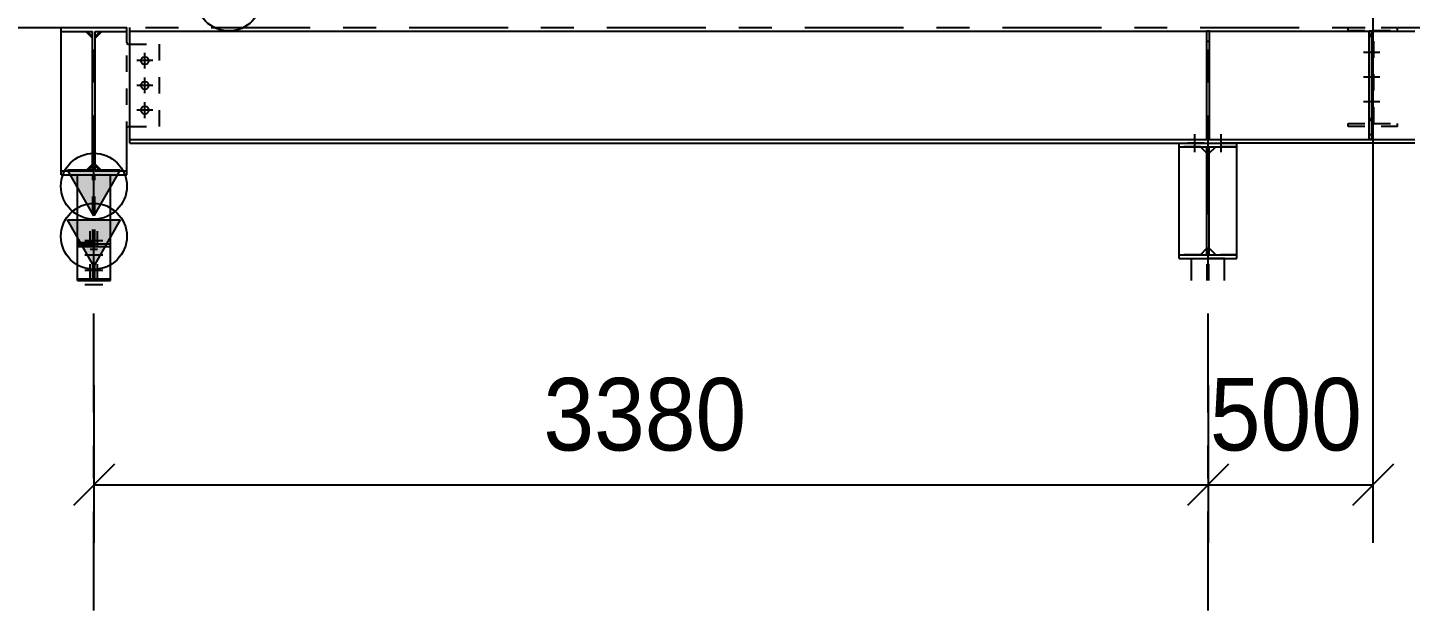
# Model space of a CAD drawing. Header units: millimetres. Extents: x 0 to 594, y 0 to 420.
# Drawn here: x 307.59 to 349.53, y 107.92 to 125.58 of the extents above; entities that cross this region are included whole.
import ezdxf

# ---------------------------------------------------------------- set-up
doc = ezdxf.new("R2010")
doc.units = ezdxf.units.MM
doc.header["$MEASUREMENT"] = 0
for name, pattern in [('XKITLINE00', [0]), ('XKITLINE02', [4, 2, -2]), ('XKITLINE03', [6, 3, -1, 1, -1]), ('XKITLINE04', [3, 0.5, -0.5, 0.5, -0.5, 0.5, -0.5])]:
    doc.linetypes.add(name, pattern=pattern)
for name, color, linetype in [('dimension', 7, 'Continuous'), ('grid', 7, 'Continuous'), ('part1', 7, 'Continuous')]:
    doc.layers.add(name, color=color, linetype=linetype)
doc.styles.add('STYLE_1', font='ARIAL.TTF', dxfattribs={"height": 0.2})

# ---------------------------------------------------------------- blocks, each defined once
blk = doc.blocks.new('*D1476')
at = {"layer": 'dimension', "color": 1, "linetype": 'XKITLINE00'}
for p, q in [((336.034, 1253.896), (336.034, 1249.114)), ((369.834, 1253.896), (369.834, 1249.114)), ((336.656, 1251.496), (335.412, 1250.251)), ((370.456, 1251.496), (369.212, 1250.251)), ((336.034, 1250.874), (369.834, 1250.874))]:
    blk.add_line(p, q, dxfattribs=at)
at = {"layer": 'dimension', "color": 1, "style": 'STYLE_1', "width": 0.9}
blk.add_text('3380', height=2.2, dxfattribs=at).set_placement((349.67, 1251.914))
blk = doc.blocks.new('*D1477')
at = {"layer": 'dimension', "color": 1, "linetype": 'XKITLINE00'}
for p, q in [((323.742, 1300.505), (324.987, 1299.26)), ((338.572, 1299.883), (322.224, 1299.883)), ((324.364, 1264.733), (324.364, 1299.883)), ((323.742, 1265.355), (324.987, 1264.11)), ((328.894, 1264.733), (322.224, 1264.733))]:
    blk.add_line(p, q, dxfattribs=at)
at = {"layer": 'dimension', "color": 1, "style": 'STYLE_1', "width": 0.9}
blk.add_text('3515', height=2.2, rotation=90.0002, dxfattribs=at).set_placement((323.324, 1279.044))
blk = doc.blocks.new('*D1481')
at = {"layer": 'grid', "color": 4, "linetype": 'XKITLINE03'}
blk.add_line((369.834, 1247.067), (369.834, 1304.458), dxfattribs=at)
blk = doc.blocks.new('*D1482')
at = {"layer": 'grid', "color": 4, "linetype": 'XKITLINE03'}
blk.add_line((336.034, 1247.067), (336.034, 1304.458), dxfattribs=at)
blk = doc.blocks.new('*D1483')
at = {"layer": 'grid', "color": 4, "linetype": 'XKITLINE03'}
blk.add_line((321.597, 1264.733), (399.143, 1264.733), dxfattribs=at)
blk = doc.blocks.new('*D1493')
at = {"layer": 'part1', "color": 0, "linetype": 'XKITLINE00'}
for p, q in [((337.129, 1261.233), (337.129, 1264.733)), ((337.129, 1264.623), (376.104, 1264.623)), ((337.129, 1261.343), (376.104, 1261.343)), ((337.129, 1261.233), (368.959, 1261.233)), ((376.104, 1261.233), (370.709, 1261.233))]:
    blk.add_line(p, q, dxfattribs=at)
at = {"layer": 'part1', "color": 2, "linetype": 'XKITLINE04'}
blk.add_line((370.709, 1261.233), (368.959, 1261.233), dxfattribs=at)
at = {"layer": 'part1', "color": 0, "linetype": 'XKITLINE00'}
blk.add_circle((340.129, 1265.633), 1, dxfattribs=at)
blk = doc.blocks.new('*D1494')
at = {"layer": 'part1', "color": 2, "linetype": 'XKITLINE04'}
for p, q in [((335.926, 1258.909), (336.006, 1258.909)), ((335.926, 1257.067), (335.926, 1258.909)), ((336.006, 1257.067), (336.006, 1258.909)), ((335.926, 1258.014), (336.006, 1258.014)), ((335.926, 1257.067), (335.926, 1257.115)), ((336.006, 1257.067), (336.006, 1257.115))]:
    blk.add_line(p, q, dxfattribs=at)
blk = doc.blocks.new('*D1495')
at = {"layer": 'part1', "color": 2, "linetype": 'XKITLINE04'}
for p, q in [((336.061, 1258.909), (336.141, 1258.909)), ((336.061, 1257.067), (336.061, 1258.909)), ((336.141, 1257.067), (336.141, 1258.909)), ((336.061, 1258.014), (336.141, 1258.014)), ((336.061, 1257.067), (336.061, 1257.115)), ((336.141, 1257.067), (336.141, 1257.115))]:
    blk.add_line(p, q, dxfattribs=at)
blk = doc.blocks.new('*D1496')
at = {"layer": 'part1', "color": 0, "linetype": 'XKITLINE00'}
for p, q in [((335.039, 1260.393), (335.039, 1264.613)), ((335.844, 1264.613), (335.994, 1264.463)), ((335.844, 1260.393), (335.994, 1260.543))]:
    blk.add_line(p, q, dxfattribs=at)
at = {"layer": 'part1', "color": 2, "linetype": 'XKITLINE04'}
for p, q in [((335.039, 1264.613), (335.844, 1264.613)), ((335.994, 1260.543), (335.994, 1264.463)), ((335.039, 1260.393), (335.844, 1260.393))]:
    blk.add_line(p, q, dxfattribs=at)
blk = doc.blocks.new('*D1497')
at = {"layer": 'part1', "color": 0, "linetype": 'XKITLINE00'}
for p, q in [((337.579, 1263.493), (337.579, 1263.973)), ((337.819, 1263.733), (337.339, 1263.733)), ((337.819, 1262.983), (337.339, 1262.983)), ((337.579, 1262.743), (337.579, 1263.223)), ((337.819, 1262.233), (337.339, 1262.233)), ((337.579, 1261.993), (337.579, 1262.473))]:
    blk.add_line(p, q, dxfattribs=at)
for centre in [(337.579, 1263.733), (337.579, 1262.983), (337.579, 1262.233)]:
    blk.add_circle(centre, 0.12, dxfattribs=at)
blk = doc.blocks.new('*D1498')
at = {"layer": 'part1', "color": 0, "linetype": 'XKITLINE00'}
for p, q in [((336.074, 1264.463), (336.224, 1264.613)), ((337.029, 1264.283), (337.029, 1264.613)), ((337.029, 1264.283), (337.031, 1264.267)), ((337.031, 1264.267), (337.038, 1264.253)), ((337.038, 1264.253), (337.05, 1264.242)), ((337.05, 1264.242), (337.063, 1264.235)), ((337.063, 1264.235), (337.079, 1264.233)), ((337.079, 1264.233), (337.129, 1264.233)), ((337.029, 1261.683), (337.031, 1261.698)), ((337.029, 1260.393), (337.029, 1261.683)), ((337.031, 1261.698), (337.038, 1261.712)), ((337.038, 1261.712), (337.05, 1261.723)), ((337.05, 1261.723), (337.063, 1261.73)), ((337.063, 1261.73), (337.079, 1261.733)), ((337.079, 1261.733), (337.129, 1261.733)), ((336.074, 1260.543), (336.224, 1260.393))]:
    blk.add_line(p, q, dxfattribs=at)
at = {"layer": 'part1', "color": 2, "linetype": 'XKITLINE04'}
for p, q in [((336.074, 1260.543), (336.074, 1264.463)), ((336.224, 1264.613), (337.029, 1264.613)), ((337.129, 1264.233), (338.029, 1264.233)), ((338.029, 1261.733), (338.029, 1264.233)), ((337.129, 1261.733), (338.029, 1261.733)), ((336.224, 1260.393), (337.029, 1260.393))]:
    blk.add_line(p, q, dxfattribs=at)
blk = doc.blocks.new('*D1537')
at = {"layer": 'part1', "color": 0, "linetype": 'XKITLINE00'}
for p, q in [((335.039, 1264.733), (337.029, 1264.733)), ((335.039, 1264.613), (335.039, 1264.733)), ((337.029, 1264.613), (337.029, 1264.733)), ((335.039, 1264.613), (335.994, 1264.613)), ((335.994, 1260.393), (335.994, 1264.613)), ((336.074, 1260.393), (336.074, 1264.613)), ((336.074, 1264.613), (337.029, 1264.613)), ((335.039, 1260.393), (335.994, 1260.393)), ((335.039, 1260.273), (335.039, 1260.393)), ((335.039, 1260.273), (337.029, 1260.273)), ((336.074, 1260.393), (337.029, 1260.393)), ((337.029, 1260.273), (337.029, 1260.393))]:
    blk.add_line(p, q, dxfattribs=at)
blk = doc.blocks.new('*D1540')
at = {"layer": 'part1', "color": 0, "linetype": 'XKITLINE00'}
for p, q in [((336.034, 1257.506), (335.234, 1258.906)), ((335.234, 1258.906), (336.834, 1258.906)), ((336.834, 1258.906), (336.034, 1257.506))]:
    blk.add_line(p, q, dxfattribs=at)
at = {"layer": 'part1', "color": 2, "linetype": 'XKITLINE04'}
for p, q in [((335.534, 1257.608), (335.534, 1258.142)), ((335.534, 1258.142), (336.534, 1258.142)), ((335.534, 1258.096), (336.006, 1258.096)), ((336.006, 1257.067), (336.006, 1258.096)), ((336.061, 1258.096), (336.534, 1258.096)), ((336.061, 1257.067), (336.061, 1258.096)), ((336.534, 1257.608), (336.534, 1258.142))]:
    blk.add_line(p, q, dxfattribs=at)
at = {"layer": 'part1', "color": 0, "linetype": 'XKITLINE00'}
blk.add_circle((336.034, 1258.406), 1, dxfattribs=at)
at = {"layer": 'part1', "color": 0}
blk.add_solid([(335.234, 1258.906), (336.834, 1258.906), (335.234, 1258.906), (336.034, 1257.506)], dxfattribs=at)
blk = doc.blocks.new('*D1549')
at = {"layer": 'part1', "color": 0, "linetype": 'XKITLINE00'}
for p, q in [((336.034, 1259.025), (335.234, 1260.425)), ((335.234, 1260.425), (336.834, 1260.425)), ((336.834, 1260.425), (336.034, 1259.025)), ((335.534, 1257.067), (335.534, 1260.273)), ((336.534, 1257.067), (336.534, 1260.273)), ((335.534, 1257.067), (336.534, 1257.067))]:
    blk.add_line(p, q, dxfattribs=at)
at = {"layer": 'part1', "color": 2, "linetype": 'XKITLINE04'}
for p, q in [((335.534, 1260.273), (336.534, 1260.273)), ((336.006, 1257.114), (336.006, 1260.273)), ((336.061, 1257.114), (336.061, 1260.273)), ((335.534, 1258.224), (336.534, 1258.224)), ((335.534, 1258.177), (336.006, 1258.177)), ((336.061, 1258.177), (336.534, 1258.177)), ((335.534, 1257.114), (336.006, 1257.114)), ((336.061, 1257.114), (336.534, 1257.114))]:
    blk.add_line(p, q, dxfattribs=at)
at = {"layer": 'part1', "color": 0, "linetype": 'XKITLINE00'}
blk.add_circle((336.034, 1259.925), 1, dxfattribs=at)
at = {"layer": 'part1', "color": 0}
blk.add_solid([(335.234, 1260.425), (336.834, 1260.425), (335.234, 1260.425), (336.034, 1259.025)], dxfattribs=at)
blk = doc.blocks.new('*D1550')
at = {"layer": 'part1', "color": 2, "linetype": 'XKITLINE04'}
for p, q in [((336.074, 1264.413), (336.274, 1264.613)), ((336.074, 1260.593), (336.074, 1264.413)), ((336.274, 1264.613), (337.029, 1264.613)), ((337.029, 1260.393), (337.029, 1264.613)), ((336.074, 1260.593), (336.274, 1260.393)), ((336.274, 1260.393), (337.029, 1260.393))]:
    blk.add_line(p, q, dxfattribs=at)
blk = doc.blocks.new('*D1551')
at = {"layer": 'part1', "color": 2, "linetype": 'XKITLINE04'}
for p, q in [((335.039, 1260.393), (335.039, 1264.613)), ((335.039, 1264.613), (335.794, 1264.613)), ((335.794, 1264.613), (335.994, 1264.413)), ((335.994, 1260.593), (335.994, 1264.413)), ((335.794, 1260.393), (335.994, 1260.593)), ((335.039, 1260.393), (335.794, 1260.393))]:
    blk.add_line(p, q, dxfattribs=at)
blk = doc.blocks.new('*D1552')
at = {"layer": 'part1', "color": 0, "linetype": 'XKITLINE02'}
blk.add_line((336.309, 1257.373), (335.759, 1257.373), dxfattribs=at)
at = {"layer": 'part1', "color": 0, "linetype": 'XKITLINE00'}
blk.add_line((336.309, 1256.939), (335.759, 1256.939), dxfattribs=at)
blk = doc.blocks.new('*D1553')
at = {"layer": 'part1', "color": 0, "linetype": 'XKITLINE02'}
for p, q in [((336.309, 1258.27), (335.759, 1258.27)), ((336.309, 1257.837), (335.759, 1257.837))]:
    blk.add_line(p, q, dxfattribs=at)
blk = doc.blocks.new('*D1554')
at = {"layer": 'part1', "color": 0, "linetype": 'XKITLINE02'}
for p, q in [((369.434, 1260.958), (369.434, 1261.508)), ((370.234, 1260.958), (370.234, 1261.508))]:
    blk.add_line(p, q, dxfattribs=at)
at = {"layer": 'part1', "color": 0, "linetype": 'XKITLINE00'}
for p, q in [((369.434, 1260.958), (369.434, 1261.508)), ((370.234, 1260.958), (370.234, 1261.508))]:
    blk.add_line(p, q, dxfattribs=at)
blk = doc.blocks.new('*D1555')
at = {"layer": 'dimension', "color": 1, "linetype": 'XKITLINE00'}
for p, q in [((374.834, 1273), (374.834, 1249.114)), ((369.834, 1253.896), (369.834, 1249.114)), ((370.456, 1251.496), (369.212, 1250.251)), ((375.456, 1251.496), (374.212, 1250.251)), ((369.834, 1250.874), (374.834, 1250.874))]:
    blk.add_line(p, q, dxfattribs=at)
at = {"layer": 'dimension', "color": 1, "style": 'STYLE_1', "width": 0.9}
blk.add_text('500', height=2.2, dxfattribs=at).set_placement((369.886, 1251.914))
blk = doc.blocks.new('*D1560')
at = {"layer": 'part1', "color": 0, "linetype": 'XKITLINE00'}
for p, q in [((368.959, 1261.233), (370.709, 1261.233)), ((368.959, 1261.123), (368.959, 1261.233)), ((368.959, 1261.123), (369.799, 1261.123)), ((369.799, 1257.843), (369.799, 1261.123)), ((369.869, 1257.843), (369.869, 1261.123)), ((369.869, 1261.123), (370.709, 1261.123)), ((370.709, 1261.123), (370.709, 1261.233)), ((368.959, 1257.843), (369.799, 1257.843)), ((368.959, 1257.733), (368.959, 1257.843)), ((368.959, 1257.733), (370.709, 1257.733)), ((369.869, 1257.843), (370.709, 1257.843)), ((370.709, 1257.733), (370.709, 1257.843))]:
    blk.add_line(p, q, dxfattribs=at)
blk = doc.blocks.new('*D1563')
at = {"layer": 'part1', "color": 2, "linetype": 'XKITLINE04'}
for p, q in [((370.334, 1257.733), (369.334, 1257.733)), ((369.806, 1257.067), (369.806, 1257.733)), ((369.861, 1257.067), (369.861, 1257.733))]:
    blk.add_line(p, q, dxfattribs=at)
at = {"layer": 'part1', "color": 0, "linetype": 'XKITLINE00'}
for p, q in [((369.334, 1257.067), (369.334, 1257.733)), ((370.334, 1257.067), (370.334, 1257.733))]:
    blk.add_line(p, q, dxfattribs=at)
blk = doc.blocks.new('*D1564')
at = {"layer": 'part1', "color": 2, "linetype": 'XKITLINE04'}
for p, q in [((369.869, 1260.923), (370.069, 1261.123)), ((369.869, 1258.043), (369.869, 1260.923)), ((370.709, 1261.123), (370.069, 1261.123)), ((370.709, 1257.843), (370.709, 1261.123)), ((370.069, 1257.843), (369.869, 1258.043)), ((370.709, 1257.843), (370.069, 1257.843))]:
    blk.add_line(p, q, dxfattribs=at)
blk = doc.blocks.new('*D1565')
at = {"layer": 'part1', "color": 0, "linetype": 'XKITLINE00'}
for p, q in [((369.869, 1260.923), (370.069, 1261.123)), ((370.709, 1257.843), (370.709, 1261.123)), ((370.069, 1257.843), (369.869, 1258.043))]:
    blk.add_line(p, q, dxfattribs=at)
at = {"layer": 'part1', "color": 2, "linetype": 'XKITLINE04'}
for p, q in [((369.869, 1258.043), (369.869, 1260.923)), ((370.709, 1261.123), (370.069, 1261.123)), ((370.709, 1257.843), (370.069, 1257.843))]:
    blk.add_line(p, q, dxfattribs=at)
blk = doc.blocks.new('*D1566')
at = {"layer": 'part1', "color": 0, "linetype": 'XKITLINE00'}
for p, q in [((368.959, 1257.843), (368.959, 1261.123)), ((369.799, 1260.923), (369.599, 1261.123)), ((369.599, 1257.843), (369.799, 1258.043))]:
    blk.add_line(p, q, dxfattribs=at)
at = {"layer": 'part1', "color": 2, "linetype": 'XKITLINE04'}
for p, q in [((369.599, 1261.123), (368.959, 1261.123)), ((369.799, 1258.043), (369.799, 1260.923)), ((369.599, 1257.843), (368.959, 1257.843))]:
    blk.add_line(p, q, dxfattribs=at)
blk = doc.blocks.new('*D1567')
at = {"layer": 'part1', "color": 2, "linetype": 'XKITLINE04'}
for p, q in [((368.959, 1257.843), (368.959, 1261.123)), ((369.599, 1261.123), (368.959, 1261.123)), ((369.799, 1260.923), (369.599, 1261.123)), ((369.799, 1258.043), (369.799, 1260.923)), ((369.599, 1257.843), (369.799, 1258.043)), ((369.599, 1257.843), (368.959, 1257.843))]:
    blk.add_line(p, q, dxfattribs=at)
blk = doc.blocks.new('*D1576')
at = {"layer": 'part1', "color": 2, "linetype": 'XKITLINE04'}
for p, q in [((374.721, 1261.343), (374.721, 1264.623)), ((374.721, 1264.492), (374.721, 1264.623)), ((374.721, 1264.623), (374.801, 1264.623)), ((374.721, 1264.623), (374.801, 1264.623)), ((374.801, 1261.343), (374.801, 1264.623)), ((374.801, 1264.492), (374.801, 1264.623)), ((374.721, 1264.533), (374.801, 1264.533)), ((374.721, 1264.485), (374.721, 1264.492)), ((374.721, 1264.483), (374.721, 1264.485)), ((374.721, 1264.483), (374.801, 1264.483)), ((374.721, 1264.483), (374.801, 1264.483)), ((374.721, 1264.473), (374.801, 1264.473)), ((374.801, 1264.485), (374.801, 1264.492)), ((374.801, 1264.483), (374.801, 1264.485)), ((374.721, 1261.983), (374.801, 1261.983)), ((374.721, 1261.983), (374.801, 1261.983)), ((374.721, 1261.933), (374.801, 1261.933)), ((374.721, 1261.493), (374.801, 1261.493)), ((374.801, 1261.343), (374.721, 1261.343))]:
    blk.add_line(p, q, dxfattribs=at)
blk = doc.blocks.new('*D1577')
at = {"layer": 'part1', "color": 0, "linetype": 'XKITLINE02'}
for p, q in [((375.044, 1263.983), (374.544, 1263.983)), ((375.044, 1263.233), (374.544, 1263.233)), ((375.044, 1262.483), (374.544, 1262.483))]:
    blk.add_line(p, q, dxfattribs=at)
blk = doc.blocks.new('*D1578')
at = {"layer": 'part1', "color": 0, "linetype": 'XKITLINE00'}
for p, q in [((374.721, 1261.343), (374.721, 1264.623)), ((374.801, 1264.623), (374.721, 1264.623)), ((374.801, 1261.343), (374.801, 1264.623)), ((374.801, 1261.343), (374.721, 1261.343))]:
    blk.add_line(p, q, dxfattribs=at)
at = {"layer": 'part1', "color": 2, "linetype": 'XKITLINE04'}
for p, q in [((374.721, 1264.473), (374.801, 1264.473)), ((374.721, 1261.493), (374.801, 1261.493))]:
    blk.add_line(p, q, dxfattribs=at)
blk = doc.blocks.new('*D1579')
at = {"layer": 'part1', "color": 0, "linetype": 'XKITLINE00'}
for p, q in [((369.794, 1261.343), (369.794, 1264.623)), ((369.874, 1264.623), (369.794, 1264.623)), ((369.874, 1261.343), (369.874, 1264.623)), ((369.874, 1261.343), (369.794, 1261.343))]:
    blk.add_line(p, q, dxfattribs=at)
at = {"layer": 'part1', "color": 2, "linetype": 'XKITLINE04'}
for p, q in [((369.794, 1264.323), (369.874, 1264.323)), ((369.794, 1261.643), (369.874, 1261.643))]:
    blk.add_line(p, q, dxfattribs=at)
blk = doc.blocks.new('*D1583')
at = {"layer": 'part1', "color": 2, "linetype": 'XKITLINE04'}
for p, q in [((369.794, 1261.343), (369.794, 1264.623)), ((369.874, 1264.623), (369.794, 1264.623)), ((369.874, 1261.343), (369.874, 1264.623)), ((369.794, 1264.323), (369.874, 1264.323)), ((369.794, 1261.643), (369.874, 1261.643)), ((369.874, 1261.343), (369.794, 1261.343))]:
    blk.add_line(p, q, dxfattribs=at)
blk = doc.blocks.new('*D1596')
at = {"layer": 'part1', "color": 2, "linetype": 'XKITLINE04'}
for p, q in [((374.084, 1264.733), (375.584, 1264.733)), ((374.084, 1264.643), (374.084, 1264.733)), ((374.084, 1264.643), (374.801, 1264.643)), ((374.801, 1261.823), (374.801, 1264.643)), ((374.866, 1261.823), (374.866, 1264.643)), ((374.866, 1264.643), (375.584, 1264.643)), ((375.584, 1264.643), (375.584, 1264.733)), ((374.084, 1261.823), (374.801, 1261.823)), ((374.084, 1261.733), (374.084, 1261.823)), ((375.584, 1261.733), (374.084, 1261.733)), ((374.866, 1261.823), (375.584, 1261.823)), ((375.584, 1261.733), (375.584, 1261.823))]:
    blk.add_line(p, q, dxfattribs=at)

msp = doc.modelspace()

# ---------------------------------------------------------------- block references
at = {"layer": 'dimension'}
for name in ['*D1477', '*D1555', '*D1476']:
    msp.add_blockref(name, (-26.435, -1139.151), dxfattribs=at)
at = {"layer": 'grid'}
for name in ['*D1482', '*D1481', '*D1483']:
    msp.add_blockref(name, (-26.435, -1139.151), dxfattribs=at)
at = {"layer": 'part1'}
for name in ['*D1493', '*D1537', '*D1496', '*D1551', '*D1498', '*D1550', '*D1579', '*D1583', '*D1596', '*D1576', '*D1578', '*D1497', '*D1577', '*D1560', '*D1554', '*D1549', '*D1566', '*D1567', '*D1564', '*D1565', '*D1540', '*D1494', '*D1495', '*D1553', '*D1563', '*D1552']:
    msp.add_blockref(name, (-26.435, -1139.151), dxfattribs=at)

doc.saveas('drawing.dxf')
